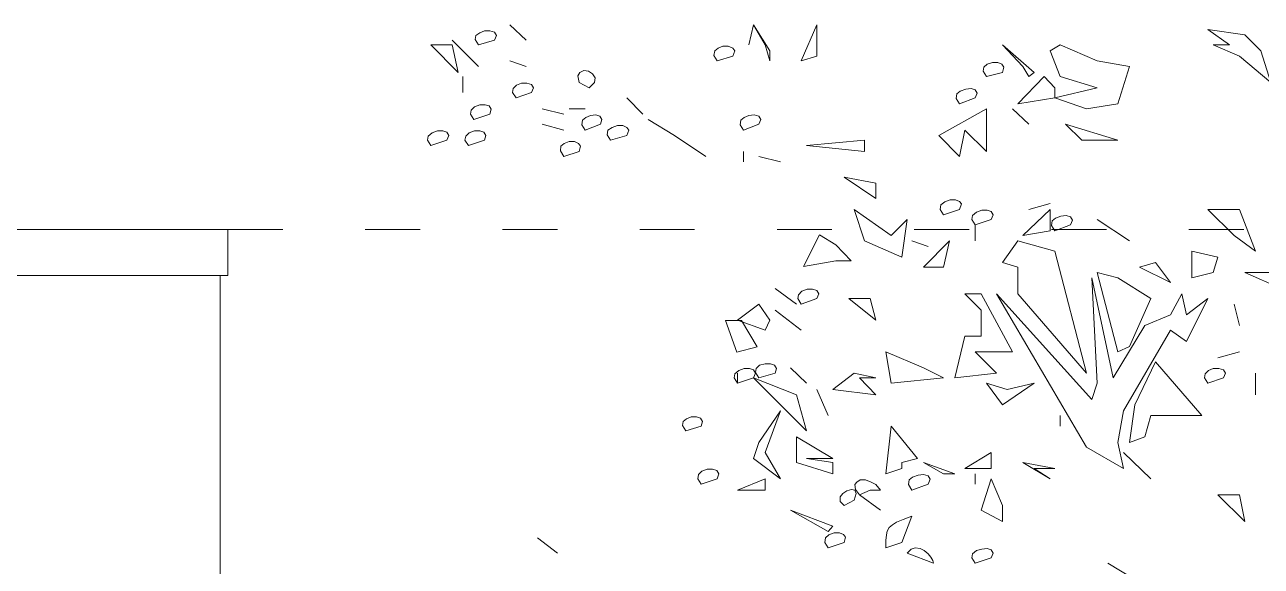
# Model space of a CAD drawing. Header units: millimetres. Extents: x 922141 to 965068, y 34629 to 256118.
# Drawn here: x 950409 to 954462, y 214129 to 215903 of the extents above; entities that cross this region are included whole.
import ezdxf

# ---------------------------------------------------------------- set-up
doc = ezdxf.new("R2010")
doc.units = ezdxf.units.MM
doc.linetypes.add('ACAD_ISO03W100', pattern=[30, 12, -18])
doc.layers.add('FUR', color=2, linetype='Continuous')
for name, color, linetype, lineweight in [('HATCH', 8, 'Continuous', 5), ('MCA__ LANDSCAPE', 136, 'Continuous', 5), ('MCA__ SCALE', 154, 'Continuous', 18)]:
    doc.layers.add(name, color=color, linetype=linetype, lineweight=lineweight)

# ---------------------------------------------------------------- blocks, each defined once
blk = doc.blocks.new('A$C45F453B8')
at = {"layer": 'HATCH', "linetype": 'Continuous'}
for points in [[(125.16, 335.6), (126.27, 339.08), (128.04, 340.85), (132.12, 341.45), (129.75, 339.74), (131.52, 339.74), (128.64, 338.49), (125.16, 335.6)], [(175.28, 338.49), (175.28, 341.97), (176.98, 337.97), (175.28, 338.49)], [(180.46, 337.97), (180.46, 339.08), (182.24, 341.97), (180.98, 339.74), (180.46, 337.97)], [(182.76, 339.74), (182.24, 341.97), (182.76, 339.74)], [(207.34, 340.26), (209.12, 341.97), (207.34, 340.26)], [(210.82, 340.26), (210.6, 340.78), (210.82, 341.15), (211.34, 341.3), (211.93, 341.3), (212.45, 341.08), (212.89, 340.78), (212.97, 340.34), (212.6, 339.74), (210.82, 340.26)], [(145.52, 332.71), (142.04, 333.23), (140.78, 337.37), (144.33, 337.97), (148.4, 339.74), (149.52, 339.08), (148.4, 336.26), (144.33, 335.01), (149, 333.89), (145.52, 332.71)], [(151.88, 336.26), (151.29, 336.71), (154.77, 339.74), (152.55, 337.37), (151.88, 336.26)], [(212.6, 337.37), (215.48, 340.26), (212.6, 337.37)], [(214.82, 336.71), (215.48, 339.74), (217.85, 339.74), (214.82, 336.71)], [(184.54, 338.49), (184.31, 339.08), (184.54, 339.37), (185.05, 339.6), (185.65, 339.6), (186.16, 339.37), (186.53, 339.08), (186.61, 338.56), (186.24, 337.97), (184.54, 338.49)], [(154.77, 336.71), (154.62, 337.3), (154.85, 337.6), (155.29, 337.82), (155.88, 337.82), (156.47, 337.6), (156.85, 337.3), (156.92, 336.86), (156.55, 336.26), (154.77, 336.71)], [(207.34, 337.37), (209.12, 337.97), (207.34, 337.37)], [(149, 333.89), (149, 335.01), (150.18, 336.26), (153.07, 333.23), (149, 333.89)], [(200.38, 335.01), (199.79, 335.6), (199.71, 336.12), (200.01, 336.56), (200.45, 336.86), (200.97, 336.93), (201.42, 336.71), (201.64, 336.34), (201.49, 335.6), (200.38, 335.01)], [(214.3, 334.49), (214.3, 336.26), (214.3, 334.49)], [(157.81, 333.89), (157.59, 334.41), (157.81, 334.78), (158.25, 334.93), (158.84, 334.86), (159.44, 334.64), (159.81, 334.34), (159.88, 333.82), (159.51, 333.23), (157.81, 333.89)], [(206.75, 334.49), (206.53, 335.01), (206.75, 335.38), (207.27, 335.52), (207.86, 335.52), (208.38, 335.3), (208.75, 334.93), (208.82, 334.49), (208.45, 333.89), (206.75, 334.49)], [(194.46, 332.12), (196.23, 333.89), (194.46, 332.12)], [(211.34, 332.12), (211.19, 332.64), (211.41, 333.01), (211.86, 333.15), (212.45, 333.15), (213.04, 332.93), (213.41, 332.56), (213.48, 332.12), (213.11, 331.53), (211.34, 332.12)], [(151.88, 331.01), (153.66, 332.71), (151.88, 331.01)], [(156.55, 327.97), (156.55, 332.71), (161.81, 329.75), (159.51, 327.45), (158.92, 330.34), (156.55, 327.97)], [(181.65, 331.01), (181.43, 331.53), (181.65, 331.9), (182.17, 332.04), (182.76, 331.97), (183.28, 331.75), (183.65, 331.45), (183.72, 330.93), (183.35, 330.34), (181.65, 331.01)], [(190.98, 329.75), (193.86, 331.53), (190.98, 329.75)], [(199.12, 331.01), (198.97, 331.53), (199.2, 331.9), (199.64, 332.04), (200.23, 331.97), (200.75, 331.75), (201.12, 331.45), (201.19, 330.93), (200.82, 330.34), (199.12, 331.01)], [(200.82, 332.71), (202.6, 332.71), (200.82, 332.71)], [(203.19, 332.12), (205.56, 332.71)], [(146.04, 329.23), (142.04, 329.23), (147.81, 331.01), (146.04, 329.23)], [(196.23, 329.75), (196.01, 330.34), (196.23, 330.64), (196.68, 330.86), (197.27, 330.86), (197.86, 330.64), (198.31, 330.34), (198.38, 329.82), (198.01, 329.23), (196.23, 329.75)], [(203.19, 330.34), (205.56, 331.01)], [(211.93, 329.23), (211.78, 329.75), (212, 330.12), (212.45, 330.27), (213.04, 330.27), (213.63, 330.04), (214, 329.67), (214.08, 329.23), (213.71, 328.64), (211.93, 329.23)], [(216.08, 329.23), (215.85, 329.75), (216.08, 330.12), (216.52, 330.27), (217.11, 330.27), (217.71, 330.04), (218.15, 329.67), (218.22, 329.23), (217.85, 328.64), (216.08, 329.23)], [(170.02, 327.97), (170.02, 329.23), (176.39, 328.64), (170.02, 327.97)], [(187.5, 327.45), (190.98, 329.75), (187.5, 327.45)], [(201.49, 327.97), (201.34, 328.56), (201.56, 328.86), (202.01, 329.08), (202.6, 329.08), (203.12, 328.86), (203.49, 328.56), (203.56, 328.05), (203.19, 327.45), (201.49, 327.97)], [(179.28, 326.86), (181.65, 327.45)], [(183.35, 326.86), (183.35, 327.97), (183.35, 326.86)], [(168.77, 322.79), (168.77, 324.49), (172.25, 325.16), (168.77, 322.79)], [(149.52, 322.27), (151.88, 321.6), (149.52, 322.27)], [(159.51, 321.6), (159.29, 322.2), (159.51, 322.49), (159.95, 322.64), (160.55, 322.64), (161.14, 322.42), (161.58, 322.12), (161.66, 321.6), (161.29, 321.01), (159.51, 321.6)], [(126.86, 317.01), (128.64, 321.6), (132.12, 321.6), (129.23, 318.72), (126.86, 317.01)], [(147.29, 319.9), (147.07, 320.42), (147.29, 320.79), (147.74, 320.94), (148.33, 320.86), (148.92, 320.64), (149.29, 320.35), (149.37, 319.83), (149, 319.24), (147.29, 319.9)], [(149.52, 319.24), (149.52, 321.6), (152.55, 318.72), (149.52, 319.24)], [(156.03, 320.49), (155.81, 321.01), (156.03, 321.38), (156.47, 321.53), (157.07, 321.53), (157.66, 321.31), (158.1, 320.94), (158.18, 320.49), (157.81, 319.9), (156.03, 320.49)], [(165.88, 316.35), (165.29, 320.49), (167.06, 318.72), (171.13, 321.6), (170.02, 318.12), (165.88, 316.35)], [(140.78, 318.12), (144.33, 320.49), (140.78, 318.12)], [(157.81, 318.12), (157.81, 319.9), (157.81, 318.12)], [(145.52, 303.54), (149, 317.01), (153.07, 318.12), (154.77, 315.76), (153.07, 315.24), (153.07, 312.28), (145.52, 303.54)], [(161.29, 315.24), (160.62, 318.12), (163.51, 315.24), (161.29, 315.24)], [(162.99, 317.53), (164.77, 318.12)], [(173.17, 315.92), (171.47, 315.92), (173.17, 317.69), (174.95, 318.8), (176.73, 315.32), (173.17, 315.92)], [(131.52, 314.64), (131.01, 316.35), (133.89, 317.01), (133.89, 314.05), (131.52, 314.64)], [(136.26, 313.53), (137.89, 315.76), (139.67, 315.24), (136.26, 313.53)], [(124.05, 312.87), (125.16, 314.64), (128.04, 314.64), (124.05, 312.87)], [(141.44, 293.03), (142.04, 295.91), (141.44, 299.39), (136.26, 308.28), (134.49, 307.02), (132.12, 311.76), (134.49, 309.98), (135, 312.28), (136.26, 309.98), (139.08, 308.8), (142.56, 303.02), (144.92, 314.05), (144.33, 302.43), (144.92, 300.65), (155.44, 312.28), (145.52, 295.39), (141.44, 293.03)], [(140.78, 306.5), (138.41, 311.76), (142.04, 314.05), (144.33, 314.64), (142.04, 305.91), (140.78, 306.5)], [(175.28, 311.76), (175.06, 312.28), (175.28, 312.65), (175.73, 312.79), (176.32, 312.79), (176.91, 312.57), (177.28, 312.2), (177.35, 311.76), (176.98, 311.16), (175.28, 311.76)], [(177.5, 311.16), (179.87, 312.87), (177.5, 311.16)], [(128.64, 308.8), (129.23, 311.16), (128.64, 308.8)], [(155.44, 303.54), (157.81, 305.91), (153.66, 305.91), (157.14, 312.28), (158.92, 312.28), (157.14, 310.5), (157.14, 307.61), (158.92, 307.61), (160.03, 303.02), (155.44, 303.54)], [(168.77, 309.39), (169.36, 311.76), (171.73, 311.76), (168.77, 309.39)], [(180.98, 308.28), (180.46, 309.39), (181.65, 311.16), (184.02, 309.39), (180.98, 308.28)], [(176.98, 308.28), (179.87, 310.5), (176.98, 308.28)], [(181.86, 306.46), (183.56, 309.35), (185.34, 309.35), (184.08, 305.87), (181.86, 306.46)], [(128.64, 305.91), (131.01, 305.24), (128.64, 305.91)], [(167.06, 302.43), (161.29, 303.02), (163.51, 304.13), (167.65, 305.91), (167.06, 302.43)], [(139.08, 296.51), (138.41, 298.87), (135, 298.87), (132.78, 298.87), (137.89, 304.8), (140.19, 300.06), (140.78, 295.91), (139.08, 296.51)], [(179.87, 303.54), (179.72, 304.06), (179.95, 304.43), (180.39, 304.58), (180.98, 304.58), (181.57, 304.43), (181.94, 304.06), (182.02, 303.61), (181.65, 303.02), (179.87, 303.54)], [(126.86, 301.17), (126.86, 303.54), (126.86, 301.17)], [(130.41, 303.02), (130.19, 303.54), (130.41, 303.91), (130.93, 304.06), (131.52, 304.06), (132.04, 303.84), (132.41, 303.46), (132.49, 303.02), (132.12, 302.43), (130.41, 303.02)], [(168.77, 301.17), (170.54, 303.02), (168.77, 303.02), (171.13, 303.54), (173.5, 301.76), (168.77, 301.17)], [(176.39, 302.43), (178.17, 304.13), (176.39, 302.43)], [(176.39, 297.17), (177.5, 301.17), (182.24, 303.02), (179.28, 300.06), (176.39, 297.17)], [(182.24, 303.02), (182.02, 303.54), (182.24, 303.91), (182.68, 304.06), (183.28, 304.06), (183.87, 303.84), (184.31, 303.46), (184.39, 303.02), (184.02, 302.43), (182.24, 303.02)], [(184.02, 302.43), (184.02, 303.54), (184.02, 302.43)], [(154.77, 300.06), (151.29, 302.43), (154.25, 301.76), (156.55, 302.43), (154.77, 300.06)], [(174.02, 298.87), (175.28, 301.76), (174.02, 298.87)], [(148.4, 297.69), (148.4, 298.87), (148.4, 297.69)], [(179.28, 291.91), (180.98, 294.8), (179.28, 299.39), (181.65, 295.91), (182.24, 294.14), (179.28, 291.91)], [(165.88, 293.03), (165.88, 293.69), (164.17, 294.14), (167.06, 297.69), (167.65, 292.43), (165.88, 293.03)], [(188.02, 297.69), (187.87, 298.21), (188.09, 298.58), (188.53, 298.73), (189.13, 298.73), (189.64, 298.5), (190.01, 298.21), (190.09, 297.76), (189.72, 297.17), (188.02, 297.69)], [(173.5, 292.43), (173.5, 293.69), (176.39, 294.14), (173.5, 294.14), (177.5, 296.51), (177.5, 293.69), (173.5, 292.43)], [(138.41, 291.91), (141.44, 294.8), (138.41, 291.91)], [(156.03, 293.03), (156.03, 294.8), (158.92, 293.03), (156.03, 293.03)], [(149.52, 291.91), (151.29, 293.03), (149, 293.03), (152.55, 293.69), (149.52, 291.91)], [(161.29, 292.43), (160.03, 292.43), (163.51, 293.69), (161.29, 292.43)], [(157.81, 291.32), (157.81, 292.43), (157.81, 291.32)], [(162.99, 291.32), (162.77, 291.84), (162.99, 292.21), (163.51, 292.36), (164.1, 292.28), (164.69, 292.06), (165.06, 291.77), (165.14, 291.25), (164.77, 290.66), (162.99, 291.32)], [(186.24, 291.91), (186.09, 292.43), (186.31, 292.8), (186.76, 292.95), (187.35, 292.95), (187.94, 292.73), (188.31, 292.36), (188.39, 291.91), (188.02, 291.32), (186.24, 291.91)], [(154.77, 287.18), (154.77, 288.95), (156.03, 291.91), (157.14, 288.43), (154.77, 287.18)], [(169.36, 290.66), (168.25, 290.66), (168.77, 291.25), (169.28, 291.54), (169.88, 291.77), (170.47, 291.77), (170.84, 291.54), (171.06, 291.25), (170.99, 290.73), (170.54, 290.14), (169.36, 290.66)], [(171.13, 289.55), (170.91, 290.29), (171.06, 290.66), (171.43, 290.73), (171.95, 290.58), (172.39, 290.29), (172.69, 289.92), (172.69, 289.4), (172.25, 288.95), (171.13, 289.55)], [(180.98, 290.66), (180.98, 291.91), (184.02, 290.66), (180.98, 290.66)], [(128.04, 287.18), (128.64, 290.14), (131.01, 290.14), (128.04, 287.18)], [(168.25, 288.43), (170.54, 290.14), (168.25, 288.43)], [(174.02, 286.07), (173.5, 286.66), (178.17, 288.43), (174.02, 286.07)], [(165.88, 284.88), (164.77, 287.77), (165.73, 287.4), (166.47, 287.1), (166.91, 286.81), (167.28, 286.51), (167.51, 286.14), (167.58, 285.7), (167.65, 285.1), (167.65, 284.29), (165.88, 284.88)], [(172.25, 284.88), (172.1, 285.47), (172.32, 285.77), (172.76, 285.92), (173.36, 285.92), (173.95, 285.7), (174.32, 285.4), (174.39, 284.88), (174.02, 284.29), (172.25, 284.88)], [(203.86, 283.7), (206.08, 285.4), (203.86, 283.7)], [(156.03, 283.18), (155.81, 283.7), (156.03, 284.07), (156.47, 284.21), (157.07, 284.14), (157.66, 283.99), (158.1, 283.62), (158.18, 283.18), (157.81, 282.59), (156.03, 283.18)], [(162.4, 282.59), (162.47, 282.88), (162.69, 283.25), (162.99, 283.62), (163.43, 283.99), (163.88, 284.21), (164.4, 284.29), (164.84, 284.14), (165.29, 283.7), (162.4, 282.59)], [(140.19, 280.81), (143.15, 282.59), (140.19, 280.81)]]:
    blk.add_lwpolyline(points, dxfattribs=at)

msp = doc.modelspace()

# ---------------------------------------------------------------- linework, layer by layer
at = {"layer": 'MCA__ LANDSCAPE', "linetype": 'ACAD_ISO03W100', "ltscale": 15}
msp.add_line((951075.23, 215232.12), (959874.89, 215232.12), dxfattribs=at)
at = {"layer": 'MCA__ SCALE'}
for p, q in [((948249.19, 215232.12), (951075.23, 215232.12)), ((951075.23, 215232.12), (951075.23, 215082.12)), ((948249.19, 215082.12), (951075.23, 215082.12)), ((951050.23, 215082.12), (951050.23, 213862.12))]:
    msp.add_line(p, q, dxfattribs=at)

# ---------------------------------------------------------------- block references
at = {"layer": 'FUR', "xscale": -29.70886197658729, "yscale": 29.70886197658729, "zscale": 29.70886197658729}
msp.add_blockref('A$C45F453B8', (958212.52, 205743.68), dxfattribs=at)

doc.saveas('drawing.dxf')
